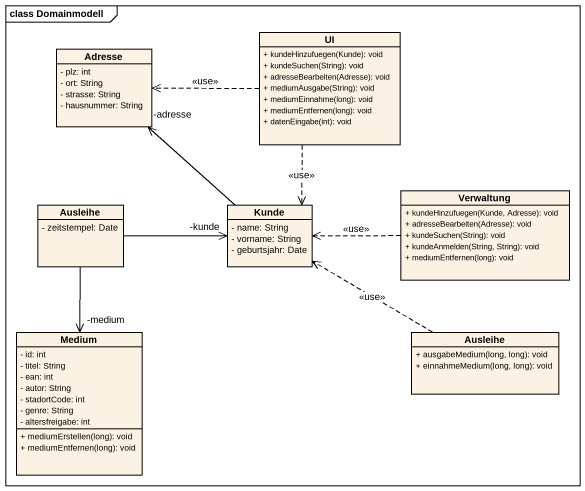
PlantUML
@startuml
mainframe class Domainmodell
hide circle
hide empty members
skinparam classAttributeIconSize 0
class Adresse {
  - plz: int
  - ort: String
  - strasse: String
  - hausnummer: String
}
class UI {
  + kundeHinzufuegen(Kunde): void
  + kundeSuchen(String): void
  + adresseBearbeiten(Adresse): void
  + mediumAusgabe(String): void
  + mediumEinnahme(long): void
  + mediumEntfernen(long): void
  + datenEingabe(int): void
}
class Ausleihe {
  - zeitstempel: Date
}
class Kunde {
  - name: String
  - vorname: String
  - geburtsjahr: Date
}
class Verwaltung {
  + kundeHinzufuegen(Kunde, Adresse): void
  + adresseBearbeiten(Adresse): void
  + kundeSuchen(String): void
  + kundeAnmelden(String, String): void
  + mediumEntfernen(long): void
}
class Medium {
  - id: int
  - titel: String
  - ean: int
  - autor: String
  - stadortCode: int
  - genre: String
  - altersfreigabe: int
  + mediumErstellen(long): void
  + mediumEntfernen(long): void
}
class "Ausleihe" as Ausleihe_2 {
  + ausgabeMedium(long, long): void
  + einnahmeMedium(long, long): void
}
UI .left.> Adresse : <<use>>
UI ..> Kunde : <<use>>
Ausleihe -right-> "-kunde" Kunde
Ausleihe --> "-medium" Medium
Kunde -up-> "-adresse" Adresse
Verwaltung .left.> Kunde : <<use>>
Ausleihe_2 .left.> Kunde : <<use>>
@enduml
